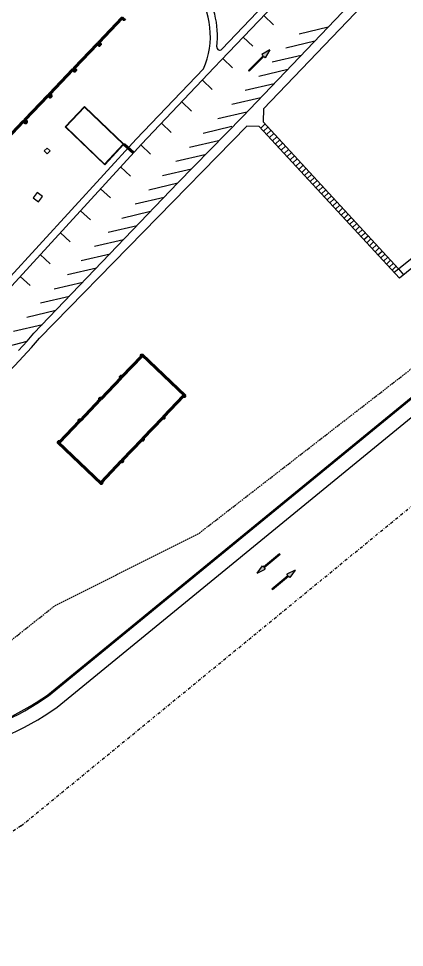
# Model space of a CAD drawing. Header units: millimetres. Extents: x 34038 to 35840, y 10511 to 10922.
# Drawn here: x 35649.5 to 35714.4, y 10510.7 to 10666.8 of the extents above; entities that cross this region are included whole.
import ezdxf

# ---------------------------------------------------------------- set-up
doc = ezdxf.new("R2010")
doc.units = ezdxf.units.MM
doc.linetypes.add('DASHDOT', pattern=[1, 0.5, -0.25, 0, -0.25])
doc.linetypes.add('HIDDEN', pattern=[0.375, 0.25, -0.125])
doc.layers.add('GUIA', color=7, linetype='Continuous')
doc.layers.add('PINTURA BRANCA', color=7, linetype='Continuous')
doc.layers.add('PROJEÇÃO DAS EDIFICAÇÕES', color=4, linetype='Continuous', lineweight=60)

# ---------------------------------------------------------------- blocks, each defined once
blk = doc.blocks.new('*X25')
at = {"color": 0}
for p, q in [((667.45, 921.43), (668.43, 921.37)), ((667.49, 922.13), (668.48, 922.07)), ((667.36, 920.04), (668.34, 919.98)), ((667.4, 920.74), (668.39, 920.68)), ((667.28, 918.64), (668.26, 918.58)), ((667.32, 919.34), (668.3, 919.28)), ((667.19, 917.24), (668.17, 917.18)), ((667.23, 917.94), (668.21, 917.88)), ((667.06, 915.15), (668.04, 915.09)), ((667.11, 915.84), (668.08, 915.79)), ((667.15, 916.54), (668.13, 916.48)), ((666.98, 913.75), (667.95, 913.69)), ((667.02, 914.45), (668, 914.39)), ((666.9, 912.35), (667.86, 912.29)), ((666.94, 913.05), (667.91, 912.99)), ((666.81, 910.95), (667.78, 910.89)), ((666.85, 911.65), (667.82, 911.59)), ((666.73, 909.56), (667.69, 909.5)), ((666.77, 910.25), (667.73, 910.2)), ((666.6, 907.46), (667.56, 907.4)), ((666.64, 908.16), (667.6, 908.1)), ((666.68, 908.86), (667.65, 908.8)), ((666.51, 906.06), (667.47, 906)), ((666.56, 906.76), (667.52, 906.7)), ((666.43, 904.67), (667.38, 904.61)), ((666.47, 905.36), (667.43, 905.31)), ((666.34, 903.27), (667.3, 903.21)), ((666.39, 903.97), (667.34, 903.91)), ((666.22, 901.17), (667.17, 901.11)), ((666.26, 901.87), (667.21, 901.81)), ((666.3, 902.57), (667.25, 902.51)), ((666.13, 899.77), (667.08, 899.72)), ((666.17, 900.47), (667.12, 900.42)), ((666.09, 899.08), (667.04, 899.02))]:
    blk.add_line(p, q, dxfattribs=at)

msp = doc.modelspace()

# ---------------------------------------------------------------- hatches: boundary and pattern name
for points in [[(35691.806, 10661.603), (35691.016, 10660.274), (35690.803, 10660.485), (35688.337, 10658.001), (35688.231, 10658.106), (35690.696, 10660.591), (35690.483, 10660.802)], [(35689.654, 10573.618), (35690.567, 10574.866), (35690.759, 10574.635), (35693.45, 10576.873), (35693.546, 10576.758), (35690.855, 10574.52), (35691.047, 10574.289)], [(35696.058, 10574.132), (35695.145, 10572.884), (35694.953, 10573.115), (35692.262, 10570.876), (35692.166, 10570.992), (35694.857, 10573.23), (35694.665, 10573.461)]]:
    msp.add_hatch(color=256).paths.add_polyline_path(points)

# ---------------------------------------------------------------- linework, layer by layer
for p, q in [((35687.188, 10650.35), (35733.824, 10699.066)), ((35690.712, 10651.648), (35736.777, 10699.768)), ((35703.574, 10680.71), (35683.605, 10659.851)), ((35703.574, 10680.71), (35683.605, 10659.851)), ((35683.748, 10661.694), (35702.114, 10681.009)), ((35683.748, 10661.694), (35702.114, 10681.009)), ((35691.806, 10661.603), (35690.483, 10660.802)), ((35691.806, 10661.603), (35691.016, 10660.274)), ((35683.605, 10659.851), (35682.463, 10658.6)), ((35688.231, 10658.106), (35690.696, 10660.591)), ((35688.337, 10658.001), (35690.803, 10660.485)), ((35690.696, 10660.591), (35690.483, 10660.802)), ((35691.016, 10660.274), (35690.803, 10660.485)), ((35669.345, 10646.545), (35680.627, 10658.411)), ((35670.222, 10645.726), (35682.463, 10658.6)), ((35688.337, 10658.001), (35688.231, 10658.106)), ((35660.651, 10652.082), (35657.349, 10648.64)), ((35667.262, 10645.739), (35660.651, 10652.082)), ((35660.653, 10651.94), (35657.49, 10648.643)), ((35667.122, 10645.735), (35660.653, 10651.94)), ((35690.712, 10651.648), (35690.692, 10649.462)), ((35690.991, 10649.115), (35690.265, 10648.444)), ((35690.692, 10649.462), (35713.468, 10624.757)), ((35653.067, 10613.121), (35687.933, 10648.758)), ((35664.023, 10642.238), (35657.349, 10648.64)), ((35664.019, 10642.38), (35657.49, 10648.643)), ((35690.003, 10648.728), (35687.933, 10648.758)), ((35713.619, 10623.197), (35690.003, 10648.728)), ((35691.485, 10648.581), (35690.759, 10647.91)), ((35691.979, 10648.047), (35691.253, 10647.376)), ((35692.473, 10647.513), (35691.747, 10646.842)), ((35647.553, 10622.785), (35669.345, 10646.545)), ((35648.401, 10621.934), (35670.222, 10645.726)), ((35664.019, 10642.38), (35667.122, 10645.735)), ((35664.023, 10642.238), (35667.262, 10645.739)), ((35692.967, 10646.979), (35692.241, 10646.308)), ((35693.461, 10646.445), (35692.735, 10645.774)), ((35693.955, 10645.911), (35693.229, 10645.24)), ((35654.348, 10645.081), (35653.863, 10644.604)), ((35653.863, 10644.604), (35654.341, 10644.119)), ((35654.341, 10644.119), (35654.825, 10644.597)), ((35654.825, 10644.597), (35654.348, 10645.081)), ((35694.449, 10645.377), (35693.723, 10644.706)), ((35694.943, 10644.843), (35694.217, 10644.172)), ((35695.437, 10644.309), (35694.711, 10643.638)), ((35695.931, 10643.775), (35695.205, 10643.104)), ((35696.425, 10643.241), (35695.699, 10642.57)), ((35696.919, 10642.707), (35696.193, 10642.035)), ((35676.331, 10639.229), (35652.124, 10613.941)), ((35656.003, 10551.056), (35761.827, 10637.651)), ((35713.468, 10624.757), (35721.45, 10631.285)), ((35722.267, 10630.22), (35713.619, 10623.197)), ((35712.698, 10624.192), (35713.468, 10624.757)), ((35713.468, 10624.757), (35714.291, 10623.743)), ((35650.973, 10612.633), (35649.536, 10611.049)), ((35693.45, 10576.873), (35690.759, 10574.635)), ((35693.546, 10576.758), (35690.855, 10574.52)), ((35693.45, 10576.873), (35693.546, 10576.758)), ((35689.654, 10573.618), (35690.567, 10574.866)), ((35689.654, 10573.618), (35691.047, 10574.289)), ((35690.567, 10574.866), (35690.759, 10574.635)), ((35690.855, 10574.52), (35691.047, 10574.289)), ((35696.058, 10574.132), (35694.665, 10573.461)), ((35696.058, 10574.132), (35695.145, 10572.884)), ((35692.166, 10570.992), (35694.857, 10573.23)), ((35692.262, 10570.876), (35694.953, 10573.115)), ((35694.857, 10573.23), (35694.665, 10573.461)), ((35695.145, 10572.884), (35694.953, 10573.115)), ((35692.262, 10570.876), (35692.166, 10570.992))]:
    msp.add_line(p, q)
at = {"linetype": 'DASHDOT'}
msp.add_line((35649.962, 10531.124), (35755.785, 10617.719), dxfattribs=at)
at = {"linetype": 'HIDDEN'}
for p, q in [((35679.951, 10580.353), (35716.937, 10608.985)), ((35655.703, 10568.195), (35679.951, 10580.353)), ((35642.726, 10557.899), (35655.703, 10568.195))]:
    msp.add_line(p, q, dxfattribs=at)
at = {"color": 7}
msp.add_line((35666.802, 10592.428), (35666.874, 10592.359), dxfattribs=at)
msp.add_lwpolyline([(35687.188, 10650.35), (35676.331, 10639.229)])
msp.add_lwpolyline([(35653.568, 10636.944), (35652.686, 10637.616), (35652.015, 10636.734), (35652.896, 10636.062)], close=True)
for centre, radius, start, end in [((35668.349, 10663.91), 14.653, 352.90539, 36.38993), ((35668.349, 10663.91), 13.453, 335.8724, 36.38993), ((35683.386, 10662.038), 0.5, 172.90539, 316.44459), ((35552.842, 10700.174), 132.753, 290.64651, 319.02335), ((35552.842, 10700.174), 131.503, 318.26438, 319.02335), ((35626.909, 10592.568), 50.692, 281.8392, 305.02606)]:
    msp.add_arc(centre, radius, start, end)
at = {"linetype": 'DASHDOT'}
msp.add_arc((40553.603, 3001.292), 8985.771, 123.0733162, 123.3114066, dxfattribs=at)
at = {"layer": 'GUIA'}
for p, q in [((35654.433, 10553.131), (35743.054, 10625.649)), ((35654.554, 10552.971), (35743.264, 10625.563))]:
    msp.add_line(p, q, dxfattribs=at)
for radius, start, end in [(48.092, 282.76335, 304.91217), (48.292, 282.75678, 304.92126)]:
    msp.add_arc((35626.909, 10592.568), radius, start, end, dxfattribs=at)
at = {"layer": 'PINTURA BRANCA'}
for p, q in [((35692.424, 10665.798), (35690.793, 10667.36)), ((35688.966, 10662.187), (35687.335, 10663.748)), ((35685.509, 10658.575), (35683.878, 10660.136)), ((35682.087, 10654.929), (35680.451, 10656.484)), ((35678.642, 10651.305), (35677.006, 10652.861)), ((35675.197, 10647.682), (35673.56, 10649.237)), ((35671.751, 10644.058), (35670.115, 10645.614)), ((35668.374, 10640.372), (35666.711, 10641.898)), ((35664.995, 10636.687), (35663.331, 10638.213)), ((35661.615, 10633.002), (35659.952, 10634.528)), ((35658.236, 10629.317), (35656.572, 10630.843)), ((35654.856, 10625.632), (35653.192, 10627.158)), ((35651.476, 10621.947), (35649.813, 10623.473))]:
    msp.add_line(p, q, dxfattribs=at)
for points in [[(35696.751, 10664.297), (35701.621, 10665.431)], [(35694.501, 10661.942), (35699.37, 10663.077)], [(35694.501, 10661.942), (35699.37, 10663.077)], [(35692.224, 10659.564), (35697.094, 10660.698)], [(35692.224, 10659.564), (35697.094, 10660.698)], [(35689.947, 10657.186), (35694.817, 10658.32)], [(35689.947, 10657.186), (35694.817, 10658.32)], [(35687.671, 10654.807), (35692.54, 10655.941)], [(35687.671, 10654.807), (35692.54, 10655.941)], [(35685.394, 10652.429), (35690.264, 10653.563)], [(35685.394, 10652.429), (35690.264, 10653.563)], [(35683.079, 10650.042), (35687.949, 10651.176)], [(35680.568, 10647.608), (35685.437, 10648.743)], [(35678.291, 10645.23), (35683.161, 10646.364)], [(35676.014, 10642.852), (35680.884, 10643.986)], [(35673.738, 10640.473), (35678.607, 10641.607)], [(35671.44, 10638.072), (35676.309, 10639.207)], [(35669.163, 10635.694), (35674.033, 10636.828)], [(35666.886, 10633.316), (35671.756, 10634.45)], [(35664.609, 10630.937), (35669.479, 10632.071)], [(35662.333, 10628.559), (35667.202, 10629.693)], [(35660.056, 10626.18), (35664.926, 10627.314)], [(35657.779, 10623.802), (35662.649, 10624.936)], [(35655.503, 10621.424), (35660.372, 10622.558)], [(35653.226, 10619.045), (35658.096, 10620.179)], [(35650.949, 10616.667), (35655.819, 10617.801)], [(35650.949, 10616.667), (35655.819, 10617.801)], [(35648.672, 10614.288), (35653.542, 10615.422)], [(35644.537, 10610.94), (35650.973, 10612.633)]]:
    msp.add_lwpolyline(points, dxfattribs=at)
at = {"layer": 'PROJEÇÃO DAS EDIFICAÇÕES'}
msp.add_line((35667.262, 10645.739), (35668.876, 10644.259), dxfattribs=at)
msp.add_lwpolyline([(35667.48, 10666.863), (35667.273, 10666.646), (35666.947, 10666.957), (35663.012, 10662.833), (35663.337, 10662.523), (35663.13, 10662.306), (35662.805, 10662.616), (35658.87, 10658.493), (35659.195, 10658.182), (35658.988, 10657.965), (35658.662, 10658.276), (35654.727, 10654.152), (35655.053, 10653.841), (35654.846, 10653.624), (35654.52, 10653.935), (35650.585, 10649.811), (35650.911, 10649.501), (35650.703, 10649.284), (35650.378, 10649.594), (35646.443, 10645.471)], dxfattribs=at)
msp.add_lwpolyline([(35670.25, 10610.38), (35670.112, 10610.236), (35670.256, 10610.098), (35666.908, 10606.589), (35666.763, 10606.727), (35666.625, 10606.582), (35666.77, 10606.444), (35663.421, 10602.936), (35663.277, 10603.074), (35663.139, 10602.929), (35663.283, 10602.791), (35659.935, 10599.282), (35659.79, 10599.42), (35659.652, 10599.276), (35659.797, 10599.138), (35656.449, 10595.629), (35656.304, 10595.767), (35656.166, 10595.622), (35663.473, 10588.649), (35663.611, 10588.794), (35663.466, 10588.932), (35666.814, 10592.441), (35666.959, 10592.303), (35667.097, 10592.447), (35666.952, 10592.586), (35670.301, 10596.094), (35670.446, 10595.956), (35670.584, 10596.101), (35670.439, 10596.239), (35673.787, 10599.748), (35673.932, 10599.61), (35674.07, 10599.754), (35673.925, 10599.892), (35677.274, 10603.401), (35677.418, 10603.263), (35677.556, 10603.408)], close=True, dxfattribs=at)

# ---------------------------------------------------------------- block references
at = {"rotation": 46.24973210999525}
msp.add_blockref('*X25', (35901.219, 9521.663), dxfattribs=at)

doc.saveas('drawing.dxf')
